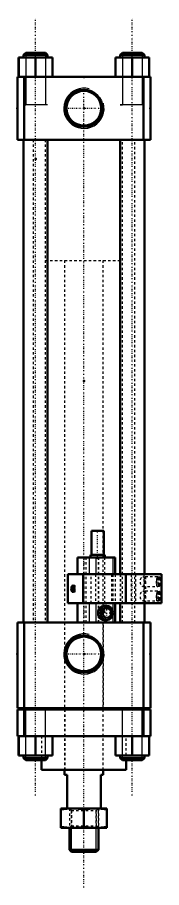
# Model space of a CAD drawing. Header units: millimetres. Extents: x -31 to 682, y -631 to 102.
# Drawn here: x -31 to 28.6, y -631.4 to -271 of the extents above; entities that cross this region are included whole.
import ezdxf

# ---------------------------------------------------------------- set-up
doc = ezdxf.new("R2010")
doc.units = ezdxf.units.MM
doc.linetypes.add('Center', pattern=[1.5, 0.45, -0.5, 0.05, -0.5])
doc.linetypes.add('Dashed', pattern=[2, 1, -1])
for name, color, linetype, lineweight in [('2d ConnectionPoints', 7, 'Continuous', 50), ('AM_0', 7, 'Continuous', 50), ('AM_4', 3, 'Continuous', 25), ('AM_5', 3, 'Continuous', 25), ('AM_7', 7, 'Center', 25), ('AM_9', 6, 'Dashed', 25)]:
    doc.layers.add(name, color=color, linetype=linetype, lineweight=lineweight)

# ---------------------------------------------------------------- blocks, each defined once
blk = doc.blocks.new('1_mghc2JFS_0132_switch_0_in_MGHC2A70SDC32150T110A0_4')
at = {"layer": 'AM_0'}
for p, q in [((3.17, 74), (8.17, 74)), ((3.17, 74), (3.17, 64)), ((8.17, 64), (8.17, 74)), ((12.96, 63), (-2.71, 63)), ((-2.71, 63), (-2.71, 56)), ((2.67, 64), (8.67, 64)), ((2.67, 64), (2.67, 63)), ((8.67, 63), (8.67, 64)), ((12.96, 56), (12.96, 63)), ((32.1, 56), (-6.61, 56)), ((-6.61, 56), (-6.61, 44)), ((-0.26, 56), (-0.26, 44)), ((17.39, 56), (17.39, 44)), ((32.1, 56), (32.1, 44)), ((-4.28, 51.12), (-4.28, 48.88)), ((-4.08, 49.26), (-4.08, 50.74)), ((32.1, 44), (-6.61, 44)), ((-2.71, 44), (-2.71, 36)), ((12.96, 36), (12.96, 44)), ((9.42, 43), (8.42, 43)), ((8.42, 37), (9.42, 37)), ((12.96, 36), (-2.71, 36))]:
    blk.add_line(p, q, dxfattribs=at)
blk.add_arc((9.42, 40), 2, 270, 90, dxfattribs=at)
for centre, major_axis, ratio in [((-4.61, 50), (0, -1.3), 0.5), ((9.42, 40), (0, 3), 0.866025)]:
    blk.add_ellipse(centre, major_axis=major_axis, ratio=ratio, dxfattribs=at)
for centre, major_axis, ratio, start_param, end_param in [((-4.18, 50), (0, -1.3), 0.5, 3.481168, 5.94361), ((8.42, 40), (0, 3), 0.866025, 6.283185, 9.424778), ((9.42, 40), (0, 2), 0.866025, 6.283185, 9.424778)]:
    blk.add_ellipse(centre, major_axis=major_axis, ratio=ratio, start_param=start_param, end_param=end_param, dxfattribs=at)
at = {"layer": 'AM_4'}
for p, q in [((2.19, 63), (2.19, 56)), ((4.88, 63), (4.88, 56)), ((11.96, 63), (11.96, 56)), ((2.19, 44), (2.19, 36)), ((4.88, 44), (4.88, 36)), ((11.96, 44), (11.96, 40.63)), ((11.96, 39.37), (11.96, 36))]:
    blk.add_line(p, q, dxfattribs=at)
at = {"layer": 'AM_7'}
for p, q in [((5.67, 62.45), (5.67, 74.55)), ((7.32, 40), (11.52, 40)), ((9.42, 37.9), (9.42, 42.1))]:
    blk.add_line(p, q, dxfattribs=at)
at = {"layer": 'AM_9'}
for p, q in [((-0.11, 63), (-0.11, 36)), ((0.82, 63), (0.82, 36)), ((5.95, 63), (5.95, 36)), ((6.02, 63), (6.02, 36)), ((8.55, 63), (8.55, 36)), ((12.73, 63), (12.73, 56)), ((2.93, 44), (2.93, 56)), ((4.83, 56), (4.83, 44)), ((11.43, 56), (11.43, 44)), ((11.91, 56), (11.91, 44)), ((12.91, 56), (12.91, 44)), ((15.13, 56), (15.13, 44)), ((19.58, 56), (19.58, 44)), ((21.31, 56), (21.31, 44)), ((30.37, 55), (24.31, 55)), ((24.82, 56), (24.82, 44)), ((25.58, 44), (25.58, 56)), ((30.12, 51.06), (30.12, 54.94)), ((30.12, 54.94), (30.62, 54.94)), ((30.62, 54.94), (30.99, 54.49)), ((30.62, 54.94), (30.62, 51.06)), ((30.62, 54.94), (31.12, 54.94)), ((30.99, 54.49), (30.99, 51.51)), ((31.49, 54.49), (31.12, 54.94)), ((31.69, 54.28), (31.44, 54.63)), ((31.49, 51.51), (31.49, 54.49)), ((-3.74, 51.3), (-4.61, 51.3)), ((-4.28, 51.28), (-4.28, 51.12)), ((-3.64, 51.28), (-4.28, 51.28)), ((-4.08, 50.74), (-4.08, 51.28)), ((-3.84, 51.28), (-3.84, 48.72)), ((-3.64, 48.72), (-3.64, 51.28)), ((24.31, 51), (30.37, 51)), ((30.12, 51.06), (30.62, 51.06)), ((30.99, 51.51), (30.62, 51.06)), ((30.62, 51.06), (31.12, 51.06)), ((31.12, 51.06), (31.49, 51.51)), ((31.44, 51.37), (31.69, 51.72)), ((-4.61, 48.7), (-3.74, 48.7)), ((-4.28, 48.88), (-4.28, 48.72)), ((-3.64, 48.72), (-4.28, 48.72)), ((-4.08, 48.72), (-4.08, 49.26)), ((30.37, 49), (24.31, 49)), ((30.12, 45.06), (30.12, 48.94)), ((30.12, 48.94), (30.62, 48.94)), ((30.62, 48.94), (30.99, 48.49)), ((30.62, 48.94), (30.62, 45.06)), ((30.62, 48.94), (31.12, 48.94)), ((30.99, 48.49), (30.99, 45.51)), ((31.49, 48.49), (31.12, 48.94)), ((31.69, 48.28), (31.44, 48.63)), ((31.49, 45.51), (31.49, 48.49)), ((12.73, 44), (12.73, 36)), ((24.31, 45), (30.37, 45)), ((30.12, 45.06), (30.62, 45.06)), ((30.99, 45.51), (30.62, 45.06)), ((30.62, 45.06), (31.12, 45.06)), ((31.12, 45.06), (31.49, 45.51)), ((31.44, 45.37), (31.69, 45.72)), ((11.96, 40.63), (11.96, 39.37))]:
    blk.add_line(p, q, dxfattribs=at)
for centre in [(24.31, 53), (24.31, 47)]:
    blk.add_ellipse(centre, major_axis=(0, 2), ratio=0.5, dxfattribs=at)
for centre, major_axis, ratio, start_param, end_param in [((30.87, 53), (0, -2), 0.5, 3.394273, 6.030505), ((30.37, 53), (0, -2), 0.5, 2.888912, 3.394273), ((31.24, 53), (0, -1.57), 0.5, 3.465602, 5.959176), ((30.87, 53), (0, -2), 0.5, 0.25268, 2.888912), ((31.24, 53), (0, -1.57), 0.5, 0.324009, 2.817583), ((-4.18, 50), (0, -1.3), 0.5, 3.296052, 3.481168), ((-4.18, 50), (0, -1.3), 0.5, 0.15446, 2.987133), ((-3.74, 50), (0, 1.3), 0.5, 6.128726, 6.437645), ((30.37, 53), (0, -2), 0.5, 6.030505, 6.535866), ((-4.18, 50), (0, -1.3), 0.5, 5.94361, 6.128726), ((-3.74, 50), (0, 1.3), 0.5, 2.987133, 3.296052), ((30.87, 47), (0, -2), 0.5, 3.394273, 6.030505), ((30.37, 47), (0, -2), 0.5, 2.888912, 3.394273), ((31.24, 47), (0, -1.57), 0.5, 3.465602, 5.959176), ((30.87, 47), (0, -2), 0.5, 0.25268, 2.888912), ((31.24, 47), (0, -1.57), 0.5, 0.324009, 2.817583), ((30.37, 47), (0, -2), 0.5, 6.030505, 6.535866), ((8.42, 40), (0, 3), 0.866025, 3.141593, 6.283185), ((9.42, 40), (0, 2), 0.866025, 3.141593, 6.283185)]:
    blk.add_ellipse(centre, major_axis=major_axis, ratio=ratio, start_param=start_param, end_param=end_param, dxfattribs=at)
blk = doc.blocks.new('2_HC_NUTM12X1_5_0_in_MGHC2A70SDC32150T110A0_4')
at = {"layer": 'AM_0'}
for p, q in [((-9.5, -41), (9.5, -41)), ((-9.5, -49), (-9.5, -41)), ((0, -48.61), (0, -41.39)), ((9.5, -41), (9.5, -49)), ((-9.5, -49), (9.5, -49))]:
    blk.add_line(p, q, dxfattribs=at)
for points in [[(-4.75, -41), (-5.94, -41.03), (-7.12, -41.1), (-9.5, -41.39)], [(0, -41.39), (-2.36, -41.1), (-3.56, -41.03), (-4.75, -41)], [(4.75, -41), (3.56, -41.03), (2.37, -41.1), (0, -41.39)], [(9.5, -41.39), (7.14, -41.1), (5.94, -41.03), (4.75, -41)], [(-9.5, -48.61), (-7.14, -48.9), (-5.94, -48.97), (-4.75, -49)], [(-4.75, -49), (-3.56, -48.97), (-2.37, -48.9), (0, -48.61)], [(0, -48.61), (2.36, -48.9), (3.56, -48.97), (4.75, -49)], [(4.75, -49), (5.94, -48.97), (7.12, -48.9), (9.5, -48.61)]]:
    blk.add_lwpolyline(points, dxfattribs=at)
at = {"layer": 'AM_5', "linetype": 'Dashed'}
for p, q in [((-6, -41), (-6, -49)), ((6, -41), (6, -49))]:
    blk.add_line(p, q, dxfattribs=at)
at = {"layer": 'AM_9'}
for p, q in [((-6, -41), (-5.19, -41.81)), ((-5.19, -41.81), (-5.19, -48.19)), ((-5.19, -41.81), (5.19, -41.81)), ((5.19, -41.81), (6, -41)), ((5.19, -48.19), (5.19, -41.81)), ((-5.19, -48.19), (-6, -49)), ((-5.19, -48.19), (5.19, -48.19)), ((6, -49), (5.19, -48.19))]:
    blk.add_line(p, q, dxfattribs=at)
blk = doc.blocks.new('3_A__SD__C_32_150_ROD_070_0_in_MGHC2A70SDC32150T110A0_4')
at = {"layer": 'AM_0'}
for p, q in [((-8, -25), (-8, -27)), ((8, -27), (8, -25)), ((-7, -27), (-8, -27)), ((-7, -27), (-7, -41)), ((7, -27), (7, -41)), ((8, -27), (7, -27)), ((-6, -49), (-6, -58.08)), ((6, -58.08), (6, -49)), ((-6, -58.08), (6, -58.08)), ((-6, -58.08), (-5.08, -59)), ((-5.08, -59), (5.08, -59)), ((5.08, -59), (6, -58.08))]:
    blk.add_line(p, q, dxfattribs=at)
at = {"layer": 'AM_5', "linetype": 'Dashed'}
for p, q in [((-6, -41), (-5.08, -41)), ((-5.08, -49), (-5.08, -41)), ((5.08, -49), (5.08, -41)), ((6, -41), (5.08, -41))]:
    blk.add_line(p, q, dxfattribs=at)
at = {"layer": 'AM_5'}
for p, q in [((-5.08, -59), (-5.08, -49)), ((5.08, -59), (5.08, -49))]:
    blk.add_line(p, q, dxfattribs=at)
at = {"layer": 'AM_9'}
for p, q in [((-16, 236), (-16, 186)), ((16, 186), (16, 236)), ((-16, 186), (16, 186)), ((-8, 186), (-8, -25)), ((8, -25), (8, 186)), ((-6, -41), (-6, -49)), ((6, -49), (6, -41))]:
    blk.add_line(p, q, dxfattribs=at)
blk = doc.blocks.new('4_A__SD_C_32_150_0__BODY__A70_0_in_MGHC2A70SDC32150T110A0_4')
at = {"layer": 'AM_0'}
for p, q in [((-24.08, 272), (-25, 271.08)), ((-25, 271.08), (-25, 270)), ((-25, 271.08), (-15, 271.08)), ((-24.08, 272), (-15.92, 272)), ((-15, 271.08), (-15.92, 272)), ((-15, 270), (-15, 271.08)), ((15.92, 272), (15, 271.08)), ((15, 271.08), (25, 271.08)), ((15, 271.08), (15, 270)), ((15.92, 272), (24.08, 272)), ((25, 271.08), (24.08, 272)), ((25, 270), (25, 271.08)), ((-13, 270), (-27, 270)), ((-27, 270), (-27, 262)), ((-26.95, 270), (-26.95, 262)), ((-20, 270), (-20, 262)), ((-13.05, 270), (-13.05, 262)), ((-13, 270), (-13, 262)), ((27, 270), (13, 270)), ((13, 270), (13, 262)), ((13.05, 270), (13.05, 262)), ((20, 270), (20, 262)), ((26.95, 270), (26.95, 262)), ((27, 270), (27, 262)), ((-27.5, 262), (-27.5, 236)), ((27.5, 262), (-27.5, 262)), ((-24.67, 262), (-24.67, 236)), ((24.67, 262), (24.67, 236)), ((27.5, 262), (27.5, 236)), ((27.5, 236), (-27.5, 236)), ((-25, 236), (-25, 36)), ((-15, 36), (-15, 236)), ((15, 236), (15, 56)), ((25, 56), (25, 236)), ((15, 44), (15, 36)), ((25, 36), (25, 44)), ((-27.5, 36), (-27.5, 0.5)), ((-2.71, 36), (-27.5, 36)), ((-24.67, 36), (-24.67, 0.5)), ((27.5, 36), (12.96, 36)), ((24.67, 36), (24.67, 0.5)), ((27.5, 36), (27.5, 0.5)), ((-27.5, 0.5), (27.5, 0.5)), ((-27.5, 0), (-27.5, -11)), ((-27.5, 0), (27.5, 0)), ((-25.5, 0.5), (-25.5, 0)), ((-24.86, 0), (-24.86, 0.5)), ((-24.67, 0), (-24.67, -11)), ((-21.2, 0.5), (-21.2, 0)), ((-20.55, 0.5), (-20.55, 0)), ((20.55, 0.5), (20.55, 0)), ((21.2, 0), (21.2, 0.5)), ((24.67, 0), (24.67, -11)), ((24.86, 0.5), (24.86, 0)), ((25.5, 0.5), (25.5, 0)), ((27.5, 0), (27.5, -11)), ((27.5, -11), (-27.5, -11)), ((-27, -19), (-27, -11)), ((-26.95, -19), (-26.95, -11)), ((-20, -19), (-20, -11)), ((-13.05, -19), (-13.05, -11)), ((13.05, -19), (13.05, -11)), ((20, -19), (20, -11)), ((26.95, -19), (26.95, -11)), ((27, -19), (27, -11)), ((-13.05, -19), (-27, -19)), ((-25, -19), (-25, -20.08)), ((-25, -20.08), (-24.08, -21)), ((-25, -20.08), (-15, -20.08)), ((-24.08, -21), (-15.92, -21)), ((-17.5, -21), (-17.5, -25)), ((-15.92, -21), (-15, -20.08)), ((-15, -20.08), (-15, -19)), ((27, -19), (13.05, -19)), ((15, -19), (15, -20.08)), ((15, -20.08), (25, -20.08)), ((15, -20.08), (15.92, -21)), ((15.92, -21), (24.08, -21)), ((17.5, -25), (17.5, -21)), ((24.08, -21), (25, -20.08)), ((25, -20.08), (25, -19)), ((17.5, -25), (-17.5, -25))]:
    blk.add_line(p, q, dxfattribs=at)
for centre, radius in [((0, 249), 7.67), ((0, 249), 7.18), ((0, 23), 7.67), ((0, 23), 7.18)]:
    blk.add_circle(centre, radius, dxfattribs=at)
at = {"layer": 'AM_5'}
for p, q in [((-24.08, 272), (-24.08, 250.5)), ((-15.92, 272), (-15.92, 250.5)), ((15.92, 272), (15.92, 250.5)), ((24.08, 272), (24.08, 250.5)), ((-15, 250.5), (-25, 250.5)), ((-25, 250.5), (-24.08, 250.5)), ((-15, 250.5), (-15.92, 250.5)), ((25, 250.5), (15, 250.5)), ((15, 250.5), (15.92, 250.5)), ((25, 250.5), (24.08, 250.5)), ((-15, 0.5), (-25, 0.5)), ((-25, 0.5), (-24.08, 0.5)), ((-24.08, -21), (-24.08, 0.5)), ((-15.92, -21), (-15.92, 0.5)), ((-15, 0.5), (-15.92, 0.5)), ((25, 0.5), (15, 0.5)), ((15, 0.5), (15.92, 0.5)), ((15.92, -21), (15.92, 0.5)), ((24.08, -21), (24.08, 0.5)), ((25, 0.5), (24.08, 0.5))]:
    blk.add_line(p, q, dxfattribs=at)
for centre in [(0, 249), (0, 23)]:
    blk.add_arc(centre, 8.33, 75, 15, dxfattribs=at)
at = {"layer": 'AM_7'}
for p, q in [((-20, -35.65), (-20, 286.65)), ((20, -35.65), (20, 286.65)), ((0, -73.75), (0, 257.06)), ((-8.06, 249), (8.06, 249)), ((-8.06, 23), (8.06, 23))]:
    blk.add_line(p, q, dxfattribs=at)
at = {"layer": 'AM_9'}
for p, q in [((-21, 236), (-21, 36)), ((-16, 236), (-16, 36)), ((16, 36), (16, 236)), ((21, 36), (21, 236)), ((15, 56), (15, 44)), ((25, 44), (25, 56)), ((-8.1, 36), (-8.1, 0)), ((8.1, 0), (8.1, 36)), ((-7.9, 0), (-7.9, -25)), ((7.9, -25), (7.9, 0)), ((-17.5, -11), (-17.5, -21)), ((-13, -19), (-13, -11)), ((13, -19), (13, -11)), ((17.5, -21), (17.5, -11)), ((-13, -19), (-13.05, -19)), ((13.05, -19), (13, -19))]:
    blk.add_line(p, q, dxfattribs=at)

msp = doc.modelspace()

# ---------------------------------------------------------------- linework, layer by layer
at = {"layer": '2d ConnectionPoints'}
for p in [(-3.535, -295.648), (-3.535, -295.648), (-3.535, -295.648), (-31.035, -308.648), (-3.535, -308.648), (23.965, -308.648), (-23.535, -329.648), (-3.535, -421.648), (16.465, -513.648), (-31.035, -534.648), (-3.535, -534.648), (23.965, -534.648), (-3.535, -557.648), (-3.535, -557.648), (-3.535, -568.648), (-3.535, -568.648), (-3.535, -598.648), (-3.535, -598.648), (-3.535, -616.648)]:
    msp.add_point(p, dxfattribs=at)

# ---------------------------------------------------------------- block references
for name in ['4_A__SD_C_32_150_0__BODY__A70_0_in_MGHC2A70SDC32150T110A0_4', '3_A__SD__C_32_150_ROD_070_0_in_MGHC2A70SDC32150T110A0_4', '1_mghc2JFS_0132_switch_0_in_MGHC2A70SDC32150T110A0_4', '2_HC_NUTM12X1_5_0_in_MGHC2A70SDC32150T110A0_4']:
    msp.add_blockref(name, (-3.535, -557.648))

doc.saveas('drawing.dxf')
